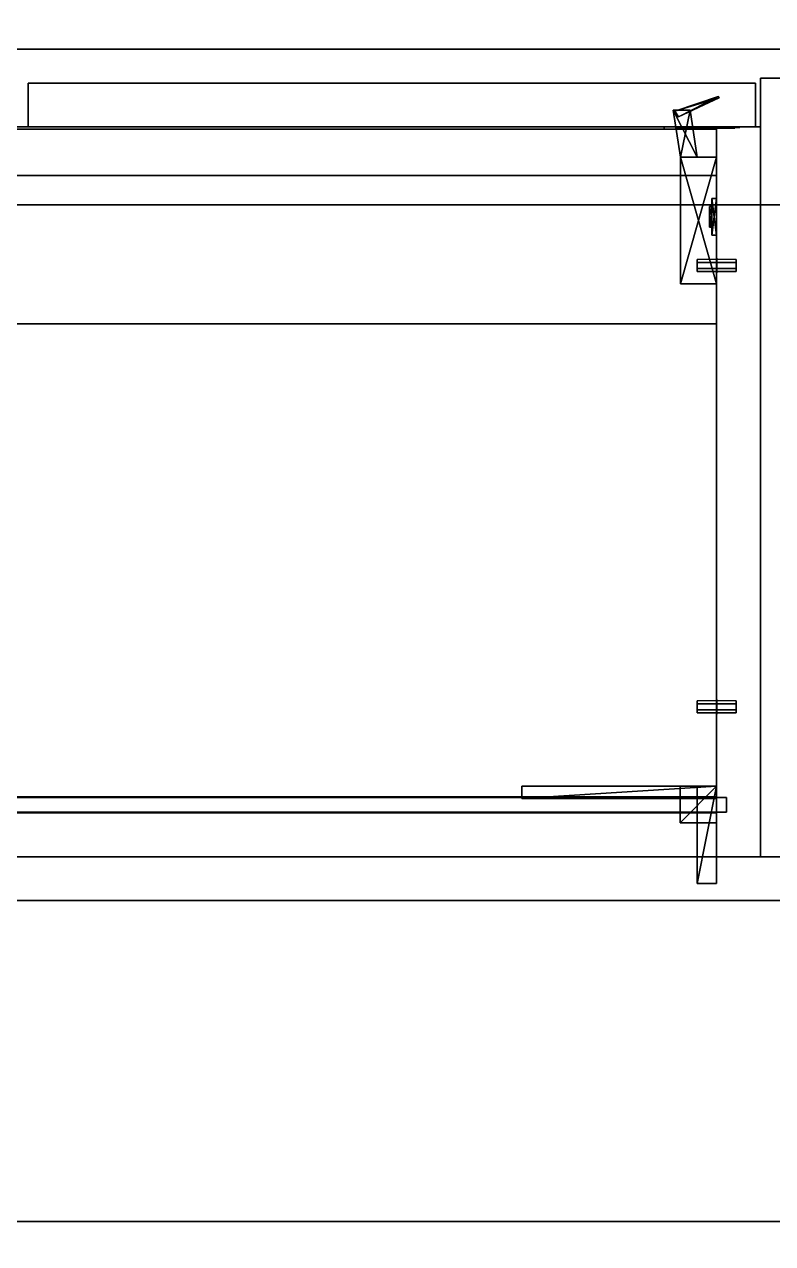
# Model space of a CAD drawing. Extents: x 0 to 5228, y -2725 to 0.
# Drawn here: x 1707 to 2014, y -2324 to -1823 of the extents above; entities that cross this region are included whole.
import ezdxf

# ---------------------------------------------------------------- set-up
doc = ezdxf.new("R2010")
doc.units = 0
for name, color, linetype in [('LAYER0', 7, 'CONTINUOUS'), ('LAYER1', 7, 'CONTINUOUS'), ('LAYER394', 7, 'CONTINUOUS'), ('LAYER645', 251, 'CONTINUOUS'), ('LAYER692', 7, 'CONTINUOUS'), ('LAYER693', 2, 'CONTINUOUS'), ('LAYER694', 7, 'CONTINUOUS'), ('LAYER695', 253, 'CONTINUOUS'), ('LAYER696', 253, 'CONTINUOUS'), ('LAYER697', 253, 'CONTINUOUS'), ('LAYER698', 253, 'CONTINUOUS'), ('LAYER699', 253, 'CONTINUOUS'), ('LAYER700', 253, 'CONTINUOUS'), ('LAYER701', 7, 'CONTINUOUS'), ('LAYER703', 7, 'CONTINUOUS'), ('LAYER704', 7, 'CONTINUOUS'), ('LAYER705', 7, 'CONTINUOUS'), ('LAYER706', 7, 'CONTINUOUS'), ('LAYER707', 254, 'CONTINUOUS'), ('LAYER708', 254, 'CONTINUOUS'), ('LAYER716', 28, 'CONTINUOUS'), ('LAYER717', 253, 'CONTINUOUS'), ('LAYER718', 28, 'CONTINUOUS'), ('LAYER719', 253, 'CONTINUOUS'), ('LAYER720', 251, 'CONTINUOUS'), ('LAYER847', 7, 'CONTINUOUS'), ('LAYER850', 251, 'CONTINUOUS')]:
    doc.layers.add(name, color=color, linetype=linetype)

msp = doc.modelspace()

# ---------------------------------------------------------------- linework, layer by layer
at = {"layer": 'LAYER0', "invisible_edges": 1}
for points in [[(5227.5, 0), (0, -2725.14), (0, 0), (5227.5, 0)], [(5227.5, -2725.14, 5), (0, 0, 5), (0, -2725.14, 5), (5227.5, -2725.14, 5)], [(0, 0, 5), (5227.5, -2725.14, 5), (5227.5, 0, 5), (0, 0, 5)], [(0, -2725.14), (5227.5, 0), (5227.5, -2725.14), (0, -2725.14)]]:
    msp.add_3dface(points, dxfattribs=at)
at = {"layer": 'LAYER394'}
for points, invisible_edges in [([(2022.5, -1833, 885), (977.5, -2315, 885), (977.5, -1833, 885), (2022.5, -1833, 885)], 1), ([(977.5, -2315, 885), (2022.5, -1833, 885), (2281.5, -2315, 885), (977.5, -2315, 885)], 3), ([(2281.5, -2315, 940), (977.5, -1833, 940), (977.5, -2315, 940), (2281.5, -2315, 940)], 1), ([(977.5, -1833, 940), (2281.5, -2315, 940), (2022.5, -1833, 940), (977.5, -1833, 940)], 3), ([(2281.5, -2315, 940), (977.5, -2315, 885), (2281.5, -2315, 885), (2281.5, -2315, 940)], 1), ([(977.5, -2315, 885), (2281.5, -2315, 940), (977.5, -2315, 940), (977.5, -2315, 885)], 1)]:
    msp.add_3dface(points, dxfattribs=dict(at, invisible_edges=invisible_edges))
at = {"layer": 'LAYER645', "invisible_edges": 1}
for points in [[(1005.5, -2165, 885), (2265.5, -2165, 5), (1005.5, -2165, 5), (1005.5, -2165, 885)], [(2265.5, -2165, 5), (1005.5, -2165, 885), (2265.5, -2165, 885), (2265.5, -2165, 5)], [(1005.5, -2183, 5), (2265.5, -2165, 5), (2265.5, -2183, 5), (1005.5, -2183, 5)], [(2265.5, -2165, 5), (1005.5, -2183, 5), (1005.5, -2165, 5), (2265.5, -2165, 5)], [(1005.5, -2165, 885), (2265.5, -2183, 885), (2265.5, -2165, 885), (1005.5, -2165, 885)], [(2265.5, -2183, 885), (1005.5, -2165, 885), (1005.5, -2183, 885), (2265.5, -2183, 885)], [(2265.5, -2183, 885), (1005.5, -2183, 5), (2265.5, -2183, 5), (2265.5, -2183, 885)], [(1005.5, -2183, 5), (2265.5, -2183, 885), (1005.5, -2183, 885), (1005.5, -2183, 5)]]:
    msp.add_3dface(points, dxfattribs=at)
at = {"layer": 'LAYER692', "invisible_edges": 1}
for points in [[(1422.5, -2165, 157), (1991.5, -1865, 157), (1991.5, -2165, 157), (1422.5, -2165, 157)], [(1991.5, -1865, 157), (1422.5, -2165, 157), (1422.5, -1865, 157), (1991.5, -1865, 157)], [(1422.5, -1865, 175), (1991.5, -1865, 157), (1422.5, -1865, 157), (1422.5, -1865, 175)], [(1991.5, -1865, 157), (1422.5, -1865, 175), (1991.5, -1865, 175), (1991.5, -1865, 157)], [(1422.5, -1865, 175), (1991.5, -2165, 175), (1991.5, -1865, 175), (1422.5, -1865, 175)], [(1991.5, -2165, 175), (1422.5, -1865, 175), (1422.5, -2165, 175), (1991.5, -2165, 175)], [(1991.5, -2165, 175), (1991.5, -1865, 157), (1991.5, -1865, 175), (1991.5, -2165, 175)], [(1991.5, -1865, 157), (1991.5, -2165, 175), (1991.5, -2165, 157), (1991.5, -1865, 157)], [(1991.5, -2165, 175), (1422.5, -2165, 157), (1991.5, -2165, 157), (1991.5, -2165, 175)], [(1422.5, -2165, 157), (1991.5, -2165, 175), (1422.5, -2165, 175), (1422.5, -2165, 157)]]:
    msp.add_3dface(points, dxfattribs=at)
at = {"layer": 'LAYER693'}
for points in [[(1911.5, -2136, 822), (1911.5, -2141, 822), (1911.5, -2136, 845), (1911.5, -2136, 822)], [(1911.5, -2136, 845), (1911.5, -2141, 822), (1911.5, -2141, 845), (1911.5, -2136, 845)], [(1911.5, -2136, 845), (1911.5, -2141, 845), (1991.5, -2136, 845), (1911.5, -2136, 845)], [(1991.5, -2136, 845), (1911.5, -2141, 845), (1991.5, -2141, 845), (1991.5, -2136, 845)], [(1911.5, -2136, 845), (1991.5, -2136, 845), (1911.5, -2136, 822), (1911.5, -2136, 845)], [(1911.5, -2136, 822), (1991.5, -2136, 845), (1991.5, -2136, 822), (1911.5, -2136, 822)], [(1911.5, -2136, 822), (1991.5, -2136, 822), (1911.5, -2141, 822), (1911.5, -2136, 822)], [(1911.5, -2141, 822), (1991.5, -2136, 822), (1991.5, -2141, 822), (1911.5, -2141, 822)], [(1991.5, -2136, 845), (1991.5, -2141, 845), (1991.5, -2136, 822), (1991.5, -2136, 845)], [(1991.5, -2136, 822), (1991.5, -2141, 845), (1991.5, -2141, 822), (1991.5, -2136, 822)], [(1911.5, -2141, 822), (1991.5, -2141, 822), (1911.5, -2141, 845), (1911.5, -2141, 822)], [(1911.5, -2141, 845), (1991.5, -2141, 822), (1991.5, -2141, 845), (1911.5, -2141, 845)]]:
    msp.add_3dface(points, dxfattribs=at)
at = {"layer": 'LAYER694', "invisible_edges": 1}
for points in [[(1991.5, -2136, 822), (1911.5, -2136, 845), (1991.5, -2136, 845), (1991.5, -2136, 822)], [(1911.5, -2136, 845), (1991.5, -2136, 822), (1911.5, -2136, 822), (1911.5, -2136, 845)], [(1991.5, -2141, 845), (1911.5, -2136, 845), (1911.5, -2141, 845), (1991.5, -2141, 845)], [(1911.5, -2136, 845), (1991.5, -2141, 845), (1991.5, -2136, 845), (1911.5, -2136, 845)], [(1911.5, -2141, 822), (1911.5, -2136, 845), (1911.5, -2136, 822), (1911.5, -2141, 822)], [(1911.5, -2136, 845), (1911.5, -2141, 822), (1911.5, -2141, 845), (1911.5, -2136, 845)], [(1991.5, -2136, 822), (1911.5, -2141, 822), (1911.5, -2136, 822), (1991.5, -2136, 822)], [(1911.5, -2141, 822), (1991.5, -2136, 822), (1991.5, -2141, 822), (1911.5, -2141, 822)], [(1991.5, -2141, 845), (1991.5, -2136, 822), (1991.5, -2136, 845), (1991.5, -2141, 845)], [(1991.5, -2136, 822), (1991.5, -2141, 845), (1991.5, -2141, 822), (1991.5, -2136, 822)], [(1911.5, -2141, 822), (1991.5, -2141, 845), (1911.5, -2141, 845), (1911.5, -2141, 822)], [(1991.5, -2141, 845), (1911.5, -2141, 822), (1991.5, -2141, 822), (1991.5, -2141, 845)]]:
    msp.add_3dface(points, dxfattribs=at)
at = {"layer": 'LAYER695'}
for points in [[(1976.5, -2136, 830), (1976.5, -2151, 830), (1976.5, -2136, 845), (1976.5, -2136, 830)], [(1976.5, -2136, 845), (1976.5, -2151, 830), (1976.5, -2151, 845), (1976.5, -2136, 845)], [(1976.5, -2136, 845), (1976.5, -2151, 845), (1991.5, -2136, 845), (1976.5, -2136, 845)], [(1991.5, -2136, 845), (1976.5, -2151, 845), (1991.5, -2151, 845), (1991.5, -2136, 845)], [(1976.5, -2136, 845), (1991.5, -2136, 845), (1976.5, -2136, 830), (1976.5, -2136, 845)], [(1976.5, -2136, 830), (1991.5, -2136, 845), (1991.5, -2136, 830), (1976.5, -2136, 830)], [(1976.5, -2136, 830), (1991.5, -2136, 830), (1976.5, -2151, 830), (1976.5, -2136, 830)], [(1976.5, -2151, 830), (1991.5, -2136, 830), (1991.5, -2151, 830), (1976.5, -2151, 830)], [(1991.5, -2136, 845), (1991.5, -2151, 845), (1991.5, -2136, 830), (1991.5, -2136, 845)], [(1991.5, -2136, 830), (1991.5, -2151, 845), (1991.5, -2151, 830), (1991.5, -2136, 830)], [(1976.5, -2151, 830), (1991.5, -2151, 830), (1976.5, -2151, 845), (1976.5, -2151, 830)], [(1976.5, -2151, 845), (1991.5, -2151, 830), (1991.5, -2151, 845), (1976.5, -2151, 845)]]:
    msp.add_3dface(points, dxfattribs=at)
at = {"layer": 'LAYER696'}
for points in [[(1976.5, -2136, 830), (1976.5, -2151, 830), (1976.5, -2136, 845), (1976.5, -2136, 830)], [(1976.5, -2136, 845), (1976.5, -2151, 830), (1976.5, -2151, 845), (1976.5, -2136, 845)], [(1976.5, -2136, 845), (1976.5, -2151, 845), (1991.5, -2136, 845), (1976.5, -2136, 845)], [(1991.5, -2136, 845), (1976.5, -2151, 845), (1991.5, -2151, 845), (1991.5, -2136, 845)], [(1976.5, -2136, 845), (1991.5, -2136, 845), (1976.5, -2136, 830), (1976.5, -2136, 845)], [(1976.5, -2136, 830), (1991.5, -2136, 845), (1991.5, -2136, 830), (1976.5, -2136, 830)], [(1976.5, -2136, 830), (1991.5, -2136, 830), (1976.5, -2151, 830), (1976.5, -2136, 830)], [(1976.5, -2151, 830), (1991.5, -2136, 830), (1991.5, -2151, 830), (1976.5, -2151, 830)], [(1991.5, -2136, 845), (1991.5, -2151, 845), (1991.5, -2136, 830), (1991.5, -2136, 845)], [(1991.5, -2136, 830), (1991.5, -2151, 845), (1991.5, -2151, 830), (1991.5, -2136, 830)], [(1976.5, -2151, 830), (1991.5, -2151, 830), (1976.5, -2151, 845), (1976.5, -2151, 830)], [(1976.5, -2151, 845), (1991.5, -2151, 830), (1991.5, -2151, 845), (1976.5, -2151, 845)]]:
    msp.add_3dface(points, dxfattribs=at)
at = {"layer": 'LAYER697'}
for points in [[(1976.5, -2136, 830), (1976.5, -2151, 830), (1976.5, -2136, 845), (1976.5, -2136, 830)], [(1976.5, -2136, 845), (1976.5, -2151, 830), (1976.5, -2151, 845), (1976.5, -2136, 845)], [(1976.5, -2136, 845), (1976.5, -2151, 845), (1991.5, -2136, 845), (1976.5, -2136, 845)], [(1991.5, -2136, 845), (1976.5, -2151, 845), (1991.5, -2151, 845), (1991.5, -2136, 845)], [(1976.5, -2136, 845), (1991.5, -2136, 845), (1976.5, -2136, 830), (1976.5, -2136, 845)], [(1976.5, -2136, 830), (1991.5, -2136, 845), (1991.5, -2136, 830), (1976.5, -2136, 830)], [(1976.5, -2136, 830), (1991.5, -2136, 830), (1976.5, -2151, 830), (1976.5, -2136, 830)], [(1976.5, -2151, 830), (1991.5, -2136, 830), (1991.5, -2151, 830), (1976.5, -2151, 830)], [(1991.5, -2136, 845), (1991.5, -2151, 845), (1991.5, -2136, 830), (1991.5, -2136, 845)], [(1991.5, -2136, 830), (1991.5, -2151, 845), (1991.5, -2151, 830), (1991.5, -2136, 830)], [(1976.5, -2151, 830), (1991.5, -2151, 830), (1976.5, -2151, 845), (1976.5, -2151, 830)], [(1976.5, -2151, 845), (1991.5, -2151, 830), (1991.5, -2151, 845), (1976.5, -2151, 845)]]:
    msp.add_3dface(points, dxfattribs=at)
at = {"layer": 'LAYER698'}
for points in [[(1976.5, -2136, 830), (1976.5, -2151, 830), (1976.5, -2136, 845), (1976.5, -2136, 830)], [(1976.5, -2136, 845), (1976.5, -2151, 830), (1976.5, -2151, 845), (1976.5, -2136, 845)], [(1976.5, -2136, 845), (1976.5, -2151, 845), (1991.5, -2136, 845), (1976.5, -2136, 845)], [(1991.5, -2136, 845), (1976.5, -2151, 845), (1991.5, -2151, 845), (1991.5, -2136, 845)], [(1976.5, -2136, 845), (1991.5, -2136, 845), (1976.5, -2136, 830), (1976.5, -2136, 845)], [(1976.5, -2136, 830), (1991.5, -2136, 845), (1991.5, -2136, 830), (1976.5, -2136, 830)], [(1976.5, -2136, 830), (1991.5, -2136, 830), (1976.5, -2151, 830), (1976.5, -2136, 830)], [(1976.5, -2151, 830), (1991.5, -2136, 830), (1991.5, -2151, 830), (1976.5, -2151, 830)], [(1991.5, -2136, 845), (1991.5, -2151, 845), (1991.5, -2136, 830), (1991.5, -2136, 845)], [(1991.5, -2136, 830), (1991.5, -2151, 845), (1991.5, -2151, 830), (1991.5, -2136, 830)], [(1976.5, -2151, 830), (1991.5, -2151, 830), (1976.5, -2151, 845), (1976.5, -2151, 830)], [(1976.5, -2151, 845), (1991.5, -2151, 830), (1991.5, -2151, 845), (1976.5, -2151, 845)]]:
    msp.add_3dface(points, dxfattribs=at)
at = {"layer": 'LAYER699'}
for points in [[(1983.5, -2136, 837), (1983.5, -2176, 837), (1983.5, -2136, 845), (1983.5, -2136, 837)], [(1983.5, -2136, 845), (1983.5, -2176, 837), (1983.5, -2176, 845), (1983.5, -2136, 845)], [(1983.5, -2136, 845), (1983.5, -2176, 845), (1991.5, -2136, 845), (1983.5, -2136, 845)], [(1991.5, -2136, 845), (1983.5, -2176, 845), (1991.5, -2176, 845), (1991.5, -2136, 845)], [(1983.5, -2136, 845), (1991.5, -2136, 845), (1983.5, -2136, 837), (1983.5, -2136, 845)], [(1983.5, -2136, 837), (1991.5, -2136, 845), (1991.5, -2136, 837), (1983.5, -2136, 837)], [(1983.5, -2136, 837), (1991.5, -2136, 837), (1983.5, -2176, 837), (1983.5, -2136, 837)], [(1983.5, -2176, 837), (1991.5, -2136, 837), (1991.5, -2176, 837), (1983.5, -2176, 837)], [(1991.5, -2136, 845), (1991.5, -2176, 845), (1991.5, -2136, 837), (1991.5, -2136, 845)], [(1991.5, -2136, 837), (1991.5, -2176, 845), (1991.5, -2176, 837), (1991.5, -2136, 837)], [(1983.5, -2176, 837), (1991.5, -2176, 837), (1983.5, -2176, 845), (1983.5, -2176, 837)], [(1983.5, -2176, 845), (1991.5, -2176, 837), (1991.5, -2176, 845), (1983.5, -2176, 845)]]:
    msp.add_3dface(points, dxfattribs=at)
at = {"layer": 'LAYER700'}
for points in [[(1911.5, -2136, 829), (1911.5, -2141, 829), (1911.5, -2136, 845), (1911.5, -2136, 829)], [(1911.5, -2136, 845), (1911.5, -2141, 829), (1911.5, -2141, 845), (1911.5, -2136, 845)], [(1911.5, -2136, 845), (1911.5, -2141, 845), (1991.5, -2136, 845), (1911.5, -2136, 845)], [(1991.5, -2136, 845), (1911.5, -2141, 845), (1991.5, -2141, 845), (1991.5, -2136, 845)], [(1911.5, -2136, 845), (1991.5, -2136, 845), (1911.5, -2136, 829), (1911.5, -2136, 845)], [(1911.5, -2136, 829), (1991.5, -2136, 845), (1991.5, -2136, 829), (1911.5, -2136, 829)], [(1911.5, -2136, 829), (1991.5, -2136, 829), (1911.5, -2141, 829), (1911.5, -2136, 829)], [(1911.5, -2141, 829), (1991.5, -2136, 829), (1991.5, -2141, 829), (1911.5, -2141, 829)], [(1991.5, -2136, 845), (1991.5, -2141, 845), (1991.5, -2136, 829), (1991.5, -2136, 845)], [(1991.5, -2136, 829), (1991.5, -2141, 845), (1991.5, -2141, 829), (1991.5, -2136, 829)], [(1911.5, -2141, 829), (1991.5, -2141, 829), (1911.5, -2141, 845), (1911.5, -2141, 829)], [(1911.5, -2141, 845), (1991.5, -2141, 829), (1991.5, -2141, 845), (1911.5, -2141, 845)]]:
    msp.add_3dface(points, dxfattribs=at)
at = {"layer": 'LAYER701', "invisible_edges": 1}
for points in [[(1991.5, -2165, 886), (1991.5, -1865, 156), (1991.5, -2165, 156), (1991.5, -2165, 886)], [(1991.5, -1865, 156), (1991.5, -2165, 886), (1991.5, -1865, 886), (1991.5, -1865, 156)], [(2009.5, -2165, 156), (1991.5, -1865, 156), (2009.5, -1865, 156), (2009.5, -2165, 156)], [(1991.5, -1865, 156), (2009.5, -2165, 156), (1991.5, -2165, 156), (1991.5, -1865, 156)], [(2009.5, -1865, 886), (1991.5, -1865, 156), (1991.5, -1865, 886), (2009.5, -1865, 886)], [(1991.5, -1865, 156), (2009.5, -1865, 886), (2009.5, -1865, 156), (1991.5, -1865, 156)], [(1991.5, -2165, 886), (2009.5, -1865, 886), (1991.5, -1865, 886), (1991.5, -2165, 886)], [(2009.5, -1865, 886), (1991.5, -2165, 886), (2009.5, -2165, 886), (2009.5, -1865, 886)], [(2009.5, -1865, 886), (2009.5, -2165, 156), (2009.5, -1865, 156), (2009.5, -1865, 886)], [(2009.5, -2165, 156), (2009.5, -1865, 886), (2009.5, -2165, 886), (2009.5, -2165, 156)], [(2009.5, -2165, 156), (1991.5, -2165, 886), (1991.5, -2165, 156), (2009.5, -2165, 156)], [(1991.5, -2165, 886), (2009.5, -2165, 156), (2009.5, -2165, 886), (1991.5, -2165, 886)]]:
    msp.add_3dface(points, dxfattribs=at)
at = {"layer": 'LAYER703', "invisible_edges": 1}
for points in [[(1995.5, -2140.7, 885.5), (1418.5, -2146.7, 885.5), (1995.5, -2146.7, 885.5), (1995.5, -2140.7, 885.5)], [(1418.5, -2146.7, 885.5), (1995.5, -2140.7, 885.5), (1418.5, -2140.7, 885.5), (1418.5, -2146.7, 885.5)], [(1418.5, -2140.7, 171), (1995.5, -2146.7, 171), (1418.5, -2146.7, 171), (1418.5, -2140.7, 171)], [(1995.5, -2146.7, 171), (1418.5, -2140.7, 171), (1995.5, -2140.7, 171), (1995.5, -2146.7, 171)], [(1995.5, -2140.7, 885.5), (1418.5, -2140.7, 171), (1418.5, -2140.7, 885.5), (1995.5, -2140.7, 885.5)], [(1418.5, -2140.7, 171), (1995.5, -2140.7, 885.5), (1995.5, -2140.7, 171), (1418.5, -2140.7, 171)], [(1995.5, -2146.7, 171), (1995.5, -2140.7, 885.5), (1995.5, -2146.7, 885.5), (1995.5, -2146.7, 171)], [(1995.5, -2140.7, 885.5), (1995.5, -2146.7, 171), (1995.5, -2140.7, 171), (1995.5, -2140.7, 885.5)], [(1995.5, -2146.7, 171), (1418.5, -2146.7, 885.5), (1418.5, -2146.7, 171), (1995.5, -2146.7, 171)], [(1418.5, -2146.7, 885.5), (1995.5, -2146.7, 171), (1995.5, -2146.7, 885.5), (1418.5, -2146.7, 885.5)]]:
    msp.add_3dface(points, dxfattribs=at)
at = {"layer": 'LAYER704', "invisible_edges": 1}
for points in [[(1422.5, -1946, 867.5), (1991.5, -1866, 867.5), (1991.5, -1946, 867.5), (1422.5, -1946, 867.5)], [(1991.5, -1866, 867.5), (1422.5, -1946, 867.5), (1422.5, -1866, 867.5), (1991.5, -1866, 867.5)], [(1422.5, -1866, 885.5), (1991.5, -1866, 867.5), (1422.5, -1866, 867.5), (1422.5, -1866, 885.5)], [(1991.5, -1866, 867.5), (1422.5, -1866, 885.5), (1991.5, -1866, 885.5), (1991.5, -1866, 867.5)], [(1422.5, -1866, 885.5), (1991.5, -1946, 885.5), (1991.5, -1866, 885.5), (1422.5, -1866, 885.5)], [(1991.5, -1946, 885.5), (1422.5, -1866, 885.5), (1422.5, -1946, 885.5), (1991.5, -1946, 885.5)], [(1991.5, -1946, 885.5), (1991.5, -1866, 867.5), (1991.5, -1866, 885.5), (1991.5, -1946, 885.5)], [(1991.5, -1866, 867.5), (1991.5, -1946, 885.5), (1991.5, -1946, 867.5), (1991.5, -1866, 867.5)], [(1991.5, -1946, 885.5), (1422.5, -1946, 867.5), (1991.5, -1946, 867.5), (1991.5, -1946, 885.5)], [(1422.5, -1946, 867.5), (1991.5, -1946, 885.5), (1422.5, -1946, 885.5), (1422.5, -1946, 867.5)]]:
    msp.add_3dface(points, dxfattribs=at)
at = {"layer": 'LAYER705', "invisible_edges": 1}
for points in [[(1991.5, -2147, 885.5), (1422.5, -2165, 885.5), (1991.5, -2165, 885.5), (1991.5, -2147, 885.5)], [(1422.5, -2165, 885.5), (1991.5, -2147, 885.5), (1422.5, -2147, 885.5), (1422.5, -2165, 885.5)], [(1422.5, -2147, 765.5), (1991.5, -2165, 765.5), (1422.5, -2165, 765.5), (1422.5, -2147, 765.5)], [(1991.5, -2165, 765.5), (1422.5, -2147, 765.5), (1991.5, -2147, 765.5), (1991.5, -2165, 765.5)], [(1991.5, -2147, 885.5), (1422.5, -2147, 765.5), (1422.5, -2147, 885.5), (1991.5, -2147, 885.5)], [(1422.5, -2147, 765.5), (1991.5, -2147, 885.5), (1991.5, -2147, 765.5), (1422.5, -2147, 765.5)], [(1991.5, -2165, 765.5), (1991.5, -2147, 885.5), (1991.5, -2165, 885.5), (1991.5, -2165, 765.5)], [(1991.5, -2147, 885.5), (1991.5, -2165, 765.5), (1991.5, -2147, 765.5), (1991.5, -2147, 885.5)], [(1991.5, -2165, 765.5), (1422.5, -2165, 885.5), (1422.5, -2165, 765.5), (1991.5, -2165, 765.5)], [(1422.5, -2165, 885.5), (1991.5, -2165, 765.5), (1991.5, -2165, 885.5), (1422.5, -2165, 885.5)]]:
    msp.add_3dface(points, dxfattribs=at)
at = {"layer": 'LAYER706', "invisible_edges": 1}
for points in [[(1422.5, -2140.4, 512), (1991.5, -1885, 512), (1991.5, -2140.4, 512), (1422.5, -2140.4, 512)], [(1991.5, -1885, 512), (1422.5, -2140.4, 512), (1422.5, -1885, 512), (1991.5, -1885, 512)], [(1422.5, -1885, 530), (1991.5, -1885, 512), (1422.5, -1885, 512), (1422.5, -1885, 530)], [(1991.5, -1885, 512), (1422.5, -1885, 530), (1991.5, -1885, 530), (1991.5, -1885, 512)], [(1422.5, -1885, 530), (1991.5, -2140.4, 530), (1991.5, -1885, 530), (1422.5, -1885, 530)], [(1991.5, -2140.4, 530), (1422.5, -1885, 530), (1422.5, -2140.4, 530), (1991.5, -2140.4, 530)], [(1991.5, -2140.4, 530), (1991.5, -1885, 512), (1991.5, -1885, 530), (1991.5, -2140.4, 530)], [(1991.5, -1885, 512), (1991.5, -2140.4, 530), (1991.5, -2140.4, 512), (1991.5, -1885, 512)], [(1991.5, -2140.4, 530), (1422.5, -2140.4, 512), (1991.5, -2140.4, 512), (1991.5, -2140.4, 530)], [(1422.5, -2140.4, 512), (1991.5, -2140.4, 530), (1422.5, -2140.4, 530), (1422.5, -2140.4, 512)]]:
    msp.add_3dface(points, dxfattribs=at)
at = {"layer": 'LAYER707'}
for points in [[(1991.45, -1925, 509.5), (1991.45, -1919, 509.5), (1991.45, -1920.5, 512.098), (1991.45, -1923.5, 512.098)], [(1991.45, -1925, 509.5), (1991.45, -1919, 509.5), (1991.45, -1920.5, 506.9019), (1991.45, -1923.5, 506.9019)], [(1991.55, -1925, 509.5), (1991.55, -1919, 509.5), (1991.55, -1920.5, 512.098), (1991.55, -1923.5, 512.098)], [(1991.55, -1925, 509.5), (1991.55, -1919, 509.5), (1991.55, -1920.5, 506.9019), (1991.55, -1923.5, 506.9019)], [(1983.5, -1919.5, 509.5), (1983.5, -1924.5, 509.5), (1983.5, -1923.25, 511.665), (1983.5, -1920.75, 511.665)], [(1983.5, -1919.5, 509.5), (1983.5, -1920.75, 507.3349), (1983.5, -1923.25, 507.3349), (1983.5, -1924.5, 509.5)], [(1999.5, -1919.5, 509.5), (1999.5, -1924.5, 509.5), (1999.5, -1923.25, 511.665), (1999.5, -1920.75, 511.665)], [(1999.5, -1919.5, 509.5), (1999.5, -1920.75, 507.3349), (1999.5, -1923.25, 507.3349), (1999.5, -1924.5, 509.5)]]:
    msp.add_3dface(points, dxfattribs=at)
at = {"layer": 'LAYER708'}
for points in [[(1983.5, -2100.9, 509.5), (1983.5, -2105.9, 509.5), (1983.5, -2104.65, 511.665), (1983.5, -2102.15, 511.665)], [(1983.5, -2100.9, 509.5), (1983.5, -2102.15, 507.3349), (1983.5, -2104.65, 507.3349), (1983.5, -2105.9, 509.5)], [(1991.45, -2106.4, 509.5), (1991.45, -2100.4, 509.5), (1991.45, -2101.9, 512.098), (1991.45, -2104.9, 512.098)], [(1991.45, -2106.4, 509.5), (1991.45, -2100.4, 509.5), (1991.45, -2101.9, 506.9019), (1991.45, -2104.9, 506.9019)], [(1991.55, -2106.4, 509.5), (1991.55, -2100.4, 509.5), (1991.55, -2101.9, 512.098), (1991.55, -2104.9, 512.098)], [(1991.55, -2106.4, 509.5), (1991.55, -2100.4, 509.5), (1991.55, -2101.9, 506.9019), (1991.55, -2104.9, 506.9019)], [(1999.5, -2100.9, 509.5), (1999.5, -2105.9, 509.5), (1999.5, -2104.65, 511.665), (1999.5, -2102.15, 511.665)], [(1999.5, -2100.9, 509.5), (1999.5, -2102.15, 507.3349), (1999.5, -2104.65, 507.3349), (1999.5, -2105.9, 509.5)]]:
    msp.add_3dface(points, dxfattribs=at)
at = {"layer": 'LAYER716'}
for points in [[(1970, -1866, 280), (1970, -1865, 280), (1970, -1866, 280)], [(1988, -1866, 238), (1988, -1865, 238), (1970, -1865, 238), (1970, -1866, 238)], [(1970, -1865, 238), (1970, -1865, 280), (1970, -1866, 280), (1970, -1866, 238)], [(1988, -1866, 280), (1988, -1865, 280), (1970, -1865, 280), (1970, -1866, 280)], [(1970, -1865, 238), (1988, -1865, 238), (1988, -1865, 280), (1970, -1865, 280)], [(1970, -1866, 238), (1988, -1866, 238), (1988, -1866, 238), (1970, -1866, 238)], [(1970, -1866, 280), (1988, -1866, 280), (1988, -1866, 280), (1970, -1866, 280)], [(1975, -1865, 250), (1975, -1865, 268), (1975, -1865, 250)], [(1975, -1866, 250), (1975, -1865, 250), (1975, -1865, 268), (1975, -1866, 268)], [(1975, -1866, 250), (1975, -1865, 250), (1988, -1865, 250), (1988, -1866, 250)], [(1975, -1866, 268), (1975, -1865, 268), (1988, -1865, 268), (1988, -1866, 268)], [(1988, -1865, 250), (1988, -1865, 238), (1988, -1865, 250)], [(1988, -1865, 268), (1988, -1865, 280), (1988, -1865, 268)], [(1988, -1866, 250), (1988, -1865, 250), (1988, -1865, 238), (1988, -1866, 238)], [(1988, -1866, 268), (1988, -1865, 268), (1988, -1865, 280), (1988, -1866, 280)]]:
    msp.add_3dface(points, dxfattribs=at)
for points, invisible_edges in [([(1970, -1866, 280), (1970, -1866, 238), (1975, -1866, 250), (1975, -1866, 268)], 10), ([(1970, -1866, 238), (1975, -1866, 250), (1988, -1866, 250), (1988, -1866, 238)], 1), ([(1970, -1866, 280), (1975, -1866, 268), (1988, -1866, 268), (1988, -1866, 280)], 1), ([(1988, -1865.5, 268), (1988, -1865.5, 250), (1975, -1865.5, 250), (1975, -1865.5, 268)], 1), ([(1988, -1865.25, 246), (1992.975, -1865.25, 246.9896), (1992, -1865.25, 253.5), (1988, -1865.25, 250)], 2), ([(1992.975, -1865.25, 271.0104), (1988, -1865.25, 272), (1988, -1865.25, 268), (1992, -1865.25, 264.5)], 8), ([(1992.209, -1865.5, 264.3167), (1992, -1865.5, 253.5), (1988, -1865.5, 250), (1988, -1865.5, 268)], 5), ([(1992.975, -1865.25, 246.9896), (1997.192, -1865.25, 249.8076), (1995.5, -1865.25, 253.5), (1992, -1865.25, 253.5)], 10), ([(1997.192, -1865.25, 268.1924), (1992.975, -1865.25, 271.0104), (1992, -1865.25, 264.5), (1995.5, -1865.25, 264.5)], 10), ([(1999, -1865.5, 264.5), (1999, -1865.5, 253.5), (1992, -1865.5, 253.5), (1992.209, -1865.5, 264.3167)], 4), ([(1997.192, -1865.25, 249.8076), (2000.01, -1865.25, 254.0251), (1999, -1865.25, 253.5), (1995.5, -1865.25, 253.5)], 10), ([(2000.01, -1865.25, 263.9749), (1997.192, -1865.25, 268.1924), (1995.5, -1865.25, 264.5), (1999, -1865.25, 264.5)], 10), ([(2000.01, -1865.25, 254.0251), (2001, -1865.25, 259), (1999, -1865.25, 259), (1999, -1865.25, 253.5)], 10), ([(2001, -1865.25, 259), (2000.01, -1865.25, 263.9749), (1999, -1865.25, 264.5), (1999, -1865.25, 259)], 10)]:
    msp.add_3dface(points, dxfattribs=dict(at, invisible_edges=invisible_edges))
at = {"layer": 'LAYER717'}
for points in [[(1974.318, -1858.544, 253.3477), (1992.091, -1852.5, 253.3477), (1975.808, -1860.925, 253.3477), (1974.318, -1858.544, 253.3477)], [(1992.091, -1852.5, 264.652), (1974.318, -1858.544, 264.652), (1992.582, -1853.077, 264.652), (1992.091, -1852.5, 264.652)], [(1974.318, -1858.544, 253.3477), (1992.091, -1852.5, 264.652), (1992.091, -1852.5, 253.3477), (1974.318, -1858.544, 253.3477)], [(1974.318, -1858.544, 264.652), (1992.091, -1852.5, 264.652), (1974.318, -1858.544, 253.3477), (1974.318, -1858.544, 264.652)], [(1992.582, -1853.077, 264.652), (1974.318, -1858.544, 264.652), (1975.808, -1860.925, 264.652), (1992.582, -1853.077, 264.652)], [(1975.808, -1860.925, 253.3477), (1992.091, -1852.5, 253.3477), (1992.582, -1853.077, 253.3477), (1975.808, -1860.925, 253.3477)], [(1983.542, -1877.5, 252.2174), (1973.594, -1858.135, 252.2174), (1980.558, -1858.135, 252.2174), (1983.542, -1877.5, 252.2174)], [(1976.579, -1877.5, 252.2174), (1973.594, -1858.135, 252.2174), (1983.542, -1877.5, 252.2174), (1976.579, -1877.5, 252.2174)], [(1973.594, -1858.135, 265.7826), (1976.579, -1877.5, 265.7826), (1980.558, -1858.135, 265.7826), (1973.594, -1858.135, 265.7826)], [(1976.579, -1877.5, 252.2174), (1973.594, -1858.135, 265.7826), (1973.594, -1858.135, 252.2174), (1976.579, -1877.5, 252.2174)], [(1976.579, -1877.5, 265.7826), (1973.594, -1858.135, 265.7826), (1976.579, -1877.5, 252.2174), (1976.579, -1877.5, 265.7826)], [(1980.558, -1858.135, 265.7826), (1976.579, -1877.5, 265.7826), (1983.542, -1877.5, 265.7826), (1980.558, -1858.135, 265.7826)], [(1991.5, -1929.5, 252.2174), (1976.579, -1877.5, 252.2174), (1991.5, -1877.5, 252.2174), (1991.5, -1929.5, 252.2174)], [(1976.579, -1929.5, 252.2174), (1976.579, -1877.5, 252.2174), (1991.5, -1929.5, 252.2174), (1976.579, -1929.5, 252.2174)], [(1991.5, -1877.5, 265.7826), (1976.579, -1929.5, 265.7826), (1991.5, -1929.5, 265.7826), (1991.5, -1877.5, 265.7826)], [(1976.579, -1877.5, 265.7826), (1976.579, -1929.5, 265.7826), (1991.5, -1877.5, 265.7826), (1976.579, -1877.5, 265.7826)], [(1976.579, -1929.5, 252.2174), (1976.579, -1877.5, 265.7826), (1976.579, -1877.5, 252.2174), (1976.579, -1929.5, 252.2174)], [(1976.579, -1929.5, 265.7826), (1976.579, -1877.5, 265.7826), (1976.579, -1929.5, 252.2174), (1976.579, -1929.5, 265.7826)], [(1989.51, -1897.757, 277.0869), (1988.516, -1902, 272.2909), (1988.516, -1897.757, 277.0869), (1989.51, -1897.757, 277.0869)], [(1989.51, -1902, 272.2909), (1988.516, -1902, 272.2909), (1989.51, -1897.757, 277.0869), (1989.51, -1902, 272.2909)], [(1989.51, -1897.757, 277.0869), (1988.516, -1902, 281.883), (1989.51, -1902, 281.883), (1989.51, -1897.757, 277.0869)], [(1988.516, -1897.757, 277.0869), (1988.516, -1902, 281.883), (1989.51, -1897.757, 277.0869), (1988.516, -1897.757, 277.0869)], [(1988.516, -1897.757, 277.0869), (1988.516, -1906.243, 277.0869), (1988.516, -1902, 281.883), (1988.516, -1897.757, 277.0869)], [(1988.516, -1902, 272.2909), (1988.516, -1906.243, 277.0869), (1988.516, -1897.757, 277.0869), (1988.516, -1902, 272.2909)], [(1989.51, -1897.757, 240.913), (1988.516, -1902, 236.117), (1988.516, -1897.757, 240.913), (1989.51, -1897.757, 240.913)], [(1989.51, -1902, 236.117), (1988.516, -1902, 236.117), (1989.51, -1897.757, 240.913), (1989.51, -1902, 236.117)], [(1989.51, -1897.757, 240.913), (1988.516, -1902, 245.7091), (1989.51, -1902, 245.7091), (1989.51, -1897.757, 240.913)], [(1988.516, -1897.757, 240.913), (1988.516, -1902, 245.7091), (1989.51, -1897.757, 240.913), (1988.516, -1897.757, 240.913)], [(1988.516, -1897.757, 240.913), (1988.516, -1906.243, 240.913), (1988.516, -1902, 245.7091), (1988.516, -1897.757, 240.913)], [(1988.516, -1902, 236.117), (1988.516, -1906.243, 240.913), (1988.516, -1897.757, 240.913), (1988.516, -1902, 236.117)], [(1991.5, -1909.5, 285), (1991.5, -1894.5, 285), (1989.51, -1894.5, 285), (1991.5, -1909.5, 285)], [(1989.51, -1909.5, 285), (1991.5, -1909.5, 285), (1989.51, -1894.5, 285), (1989.51, -1909.5, 285)], [(1991.5, -1894.5, 233), (1991.5, -1909.5, 233), (1989.51, -1909.5, 233), (1991.5, -1894.5, 233)], [(1989.51, -1894.5, 233), (1991.5, -1894.5, 233), (1989.51, -1909.5, 233), (1989.51, -1894.5, 233)], [(1989.51, -1894.5, 285), (1991.5, -1894.5, 285), (1991.5, -1894.5, 233), (1989.51, -1894.5, 285)], [(1989.51, -1894.5, 233), (1989.51, -1894.5, 285), (1991.5, -1894.5, 233), (1989.51, -1894.5, 233)], [(1989.51, -1909.5, 285), (1989.51, -1894.5, 285), (1989.51, -1894.5, 233), (1989.51, -1909.5, 285)], [(1989.51, -1909.5, 233), (1989.51, -1909.5, 285), (1989.51, -1894.5, 233), (1989.51, -1909.5, 233)], [(1989.51, -1897.757, 277.0869), (1989.51, -1902, 272.2909), (1989.51, -1902, 281.883), (1989.51, -1897.757, 277.0869)], [(1989.51, -1897.757, 240.913), (1989.51, -1902, 236.117), (1989.51, -1902, 245.7091), (1989.51, -1897.757, 240.913)], [(1989.51, -1902, 272.2909), (1988.516, -1906.243, 277.0869), (1988.516, -1902, 272.2909), (1989.51, -1902, 272.2909)], [(1989.51, -1906.243, 277.0869), (1988.516, -1906.243, 277.0869), (1989.51, -1902, 272.2909), (1989.51, -1906.243, 277.0869)], [(1989.51, -1906.243, 277.0869), (1988.516, -1902, 281.883), (1988.516, -1906.243, 277.0869), (1989.51, -1906.243, 277.0869)], [(1989.51, -1902, 281.883), (1988.516, -1902, 281.883), (1989.51, -1906.243, 277.0869), (1989.51, -1902, 281.883)], [(1989.51, -1902, 236.117), (1988.516, -1906.243, 240.913), (1988.516, -1902, 236.117), (1989.51, -1902, 236.117)], [(1989.51, -1906.243, 240.913), (1988.516, -1906.243, 240.913), (1989.51, -1902, 236.117), (1989.51, -1906.243, 240.913)], [(1989.51, -1906.243, 240.913), (1988.516, -1902, 245.7091), (1988.516, -1906.243, 240.913), (1989.51, -1906.243, 240.913)], [(1989.51, -1902, 245.7091), (1988.516, -1902, 245.7091), (1989.51, -1906.243, 240.913), (1989.51, -1902, 245.7091)], [(1989.51, -1902, 272.2909), (1989.51, -1906.243, 277.0869), (1989.51, -1902, 281.883), (1989.51, -1902, 272.2909)], [(1989.51, -1902, 236.117), (1989.51, -1906.243, 240.913), (1989.51, -1902, 245.7091), (1989.51, -1902, 236.117)], [(1991.5, -1909.5, 233), (1991.5, -1909.5, 285), (1989.51, -1909.5, 285), (1991.5, -1909.5, 233)], [(1989.51, -1909.5, 233), (1991.5, -1909.5, 233), (1989.51, -1909.5, 285), (1989.51, -1909.5, 233)], [(1991.5, -1929.5, 265.7826), (1976.579, -1929.5, 252.2174), (1991.5, -1929.5, 252.2174), (1991.5, -1929.5, 265.7826)], [(1976.579, -1929.5, 265.7826), (1976.579, -1929.5, 252.2174), (1991.5, -1929.5, 265.7826), (1976.579, -1929.5, 265.7826)]]:
    msp.add_3dface(points, dxfattribs=at)
at = {"layer": 'LAYER718'}
for points in [[(1970, -1866, 804), (1970, -1865, 804), (1970, -1866, 804)], [(1988, -1866, 762), (1988, -1865, 762), (1970, -1865, 762), (1970, -1866, 762)], [(1970, -1865, 762), (1970, -1865, 804), (1970, -1866, 804), (1970, -1866, 762)], [(1988, -1866, 804), (1988, -1865, 804), (1970, -1865, 804), (1970, -1866, 804)], [(1970, -1865, 762), (1988, -1865, 762), (1988, -1865, 804), (1970, -1865, 804)], [(1970, -1866, 762), (1988, -1866, 762), (1988, -1866, 762), (1970, -1866, 762)], [(1970, -1866, 804), (1988, -1866, 804), (1988, -1866, 804), (1970, -1866, 804)], [(1975, -1865, 774), (1975, -1865, 792), (1975, -1865, 774)], [(1975, -1866, 774), (1975, -1865, 774), (1975, -1865, 792), (1975, -1866, 792)], [(1975, -1866, 774), (1975, -1865, 774), (1988, -1865, 774), (1988, -1866, 774)], [(1975, -1866, 792), (1975, -1865, 792), (1988, -1865, 792), (1988, -1866, 792)], [(1988, -1865, 774), (1988, -1865, 762), (1988, -1865, 774)], [(1988, -1865, 792), (1988, -1865, 804), (1988, -1865, 792)], [(1988, -1866, 774), (1988, -1865, 774), (1988, -1865, 762), (1988, -1866, 762)], [(1988, -1866, 792), (1988, -1865, 792), (1988, -1865, 804), (1988, -1866, 804)]]:
    msp.add_3dface(points, dxfattribs=at)
for points, invisible_edges in [([(1970, -1866, 804), (1970, -1866, 762), (1975, -1866, 774), (1975, -1866, 792)], 10), ([(1970, -1866, 762), (1975, -1866, 774), (1988, -1866, 774), (1988, -1866, 762)], 1), ([(1970, -1866, 804), (1975, -1866, 792), (1988, -1866, 792), (1988, -1866, 804)], 1), ([(1988, -1865.5, 792), (1988, -1865.5, 774), (1975, -1865.5, 774), (1975, -1865.5, 792)], 1), ([(1988, -1865.25, 770), (1992.975, -1865.25, 770.9896), (1992, -1865.25, 777.5), (1988, -1865.25, 774)], 2), ([(1992.975, -1865.25, 795.0104), (1988, -1865.25, 796), (1988, -1865.25, 792), (1992, -1865.25, 788.5)], 8), ([(1992.209, -1865.5, 788.3167), (1992, -1865.5, 777.5), (1988, -1865.5, 774), (1988, -1865.5, 792)], 5), ([(1992.975, -1865.25, 770.9896), (1997.192, -1865.25, 773.8076), (1995.5, -1865.25, 777.5), (1992, -1865.25, 777.5)], 10), ([(1997.192, -1865.25, 792.1924), (1992.975, -1865.25, 795.0104), (1992, -1865.25, 788.5), (1995.5, -1865.25, 788.5)], 10), ([(1999, -1865.5, 788.5), (1999, -1865.5, 777.5), (1992, -1865.5, 777.5), (1992.209, -1865.5, 788.3167)], 4), ([(1997.192, -1865.25, 773.8076), (2000.01, -1865.25, 778.0251), (1999, -1865.25, 777.5), (1995.5, -1865.25, 777.5)], 10), ([(2000.01, -1865.25, 787.9749), (1997.192, -1865.25, 792.1924), (1995.5, -1865.25, 788.5), (1999, -1865.25, 788.5)], 10), ([(2000.01, -1865.25, 778.0251), (2001, -1865.25, 783), (1999, -1865.25, 783), (1999, -1865.25, 777.5)], 10), ([(2001, -1865.25, 783), (2000.01, -1865.25, 787.9749), (1999, -1865.25, 788.5), (1999, -1865.25, 783)], 10)]:
    msp.add_3dface(points, dxfattribs=dict(at, invisible_edges=invisible_edges))
at = {"layer": 'LAYER719'}
for points in [[(1974.318, -1858.544, 777.3477), (1992.091, -1852.5, 777.3477), (1975.808, -1860.925, 777.3477), (1974.318, -1858.544, 777.3477)], [(1992.091, -1852.5, 788.652), (1974.318, -1858.544, 788.652), (1992.582, -1853.077, 788.652), (1992.091, -1852.5, 788.652)], [(1974.318, -1858.544, 777.3477), (1992.091, -1852.5, 788.652), (1992.091, -1852.5, 777.3477), (1974.318, -1858.544, 777.3477)], [(1974.318, -1858.544, 788.652), (1992.091, -1852.5, 788.652), (1974.318, -1858.544, 777.3477), (1974.318, -1858.544, 788.652)], [(1992.582, -1853.077, 788.652), (1974.318, -1858.544, 788.652), (1975.808, -1860.925, 788.652), (1992.582, -1853.077, 788.652)], [(1975.808, -1860.925, 777.3477), (1992.091, -1852.5, 777.3477), (1992.582, -1853.077, 777.3477), (1975.808, -1860.925, 777.3477)], [(1983.542, -1877.5, 776.2174), (1973.594, -1858.135, 776.2174), (1980.558, -1858.135, 776.2174), (1983.542, -1877.5, 776.2174)], [(1976.579, -1877.5, 776.2174), (1973.594, -1858.135, 776.2174), (1983.542, -1877.5, 776.2174), (1976.579, -1877.5, 776.2174)], [(1973.594, -1858.135, 789.7826), (1976.579, -1877.5, 789.7826), (1980.558, -1858.135, 789.7826), (1973.594, -1858.135, 789.7826)], [(1976.579, -1877.5, 776.2174), (1973.594, -1858.135, 789.7826), (1973.594, -1858.135, 776.2174), (1976.579, -1877.5, 776.2174)], [(1976.579, -1877.5, 789.7826), (1973.594, -1858.135, 789.7826), (1976.579, -1877.5, 776.2174), (1976.579, -1877.5, 789.7826)], [(1980.558, -1858.135, 789.7826), (1976.579, -1877.5, 789.7826), (1983.542, -1877.5, 789.7826), (1980.558, -1858.135, 789.7826)], [(1991.5, -1929.5, 776.2174), (1976.579, -1877.5, 776.2174), (1991.5, -1877.5, 776.2174), (1991.5, -1929.5, 776.2174)], [(1976.579, -1929.5, 776.2174), (1976.579, -1877.5, 776.2174), (1991.5, -1929.5, 776.2174), (1976.579, -1929.5, 776.2174)], [(1991.5, -1877.5, 789.7826), (1976.579, -1929.5, 789.7826), (1991.5, -1929.5, 789.7826), (1991.5, -1877.5, 789.7826)], [(1976.579, -1877.5, 789.7826), (1976.579, -1929.5, 789.7826), (1991.5, -1877.5, 789.7826), (1976.579, -1877.5, 789.7826)], [(1976.579, -1929.5, 776.2174), (1976.579, -1877.5, 789.7826), (1976.579, -1877.5, 776.2174), (1976.579, -1929.5, 776.2174)], [(1976.579, -1929.5, 789.7826), (1976.579, -1877.5, 789.7826), (1976.579, -1929.5, 776.2174), (1976.579, -1929.5, 789.7826)], [(1989.51, -1897.757, 801.087), (1988.516, -1902, 796.291), (1988.516, -1897.757, 801.087), (1989.51, -1897.757, 801.087)], [(1989.51, -1902, 796.291), (1988.516, -1902, 796.291), (1989.51, -1897.757, 801.087), (1989.51, -1902, 796.291)], [(1989.51, -1897.757, 801.087), (1988.516, -1902, 805.883), (1989.51, -1902, 805.883), (1989.51, -1897.757, 801.087)], [(1988.516, -1897.757, 801.087), (1988.516, -1902, 805.883), (1989.51, -1897.757, 801.087), (1988.516, -1897.757, 801.087)], [(1988.516, -1897.757, 801.087), (1988.516, -1906.243, 801.087), (1988.516, -1902, 805.883), (1988.516, -1897.757, 801.087)], [(1988.516, -1902, 796.291), (1988.516, -1906.243, 801.087), (1988.516, -1897.757, 801.087), (1988.516, -1902, 796.291)], [(1989.51, -1897.757, 764.913), (1988.516, -1902, 760.117), (1988.516, -1897.757, 764.913), (1989.51, -1897.757, 764.913)], [(1989.51, -1902, 760.117), (1988.516, -1902, 760.117), (1989.51, -1897.757, 764.913), (1989.51, -1902, 760.117)], [(1989.51, -1897.757, 764.913), (1988.516, -1902, 769.709), (1989.51, -1902, 769.709), (1989.51, -1897.757, 764.913)], [(1988.516, -1897.757, 764.913), (1988.516, -1902, 769.709), (1989.51, -1897.757, 764.913), (1988.516, -1897.757, 764.913)], [(1988.516, -1897.757, 764.913), (1988.516, -1906.243, 764.913), (1988.516, -1902, 769.709), (1988.516, -1897.757, 764.913)], [(1988.516, -1902, 760.117), (1988.516, -1906.243, 764.913), (1988.516, -1897.757, 764.913), (1988.516, -1902, 760.117)], [(1991.5, -1909.5, 809), (1991.5, -1894.5, 809), (1989.51, -1894.5, 809), (1991.5, -1909.5, 809)], [(1989.51, -1909.5, 809), (1991.5, -1909.5, 809), (1989.51, -1894.5, 809), (1989.51, -1909.5, 809)], [(1991.5, -1894.5, 757), (1991.5, -1909.5, 757), (1989.51, -1909.5, 757), (1991.5, -1894.5, 757)], [(1989.51, -1894.5, 757), (1991.5, -1894.5, 757), (1989.51, -1909.5, 757), (1989.51, -1894.5, 757)], [(1989.51, -1894.5, 809), (1991.5, -1894.5, 809), (1991.5, -1894.5, 757), (1989.51, -1894.5, 809)], [(1989.51, -1894.5, 757), (1989.51, -1894.5, 809), (1991.5, -1894.5, 757), (1989.51, -1894.5, 757)], [(1989.51, -1909.5, 809), (1989.51, -1894.5, 809), (1989.51, -1894.5, 757), (1989.51, -1909.5, 809)], [(1989.51, -1909.5, 757), (1989.51, -1909.5, 809), (1989.51, -1894.5, 757), (1989.51, -1909.5, 757)], [(1989.51, -1897.757, 801.087), (1989.51, -1902, 796.291), (1989.51, -1902, 805.883), (1989.51, -1897.757, 801.087)], [(1989.51, -1897.757, 764.913), (1989.51, -1902, 760.117), (1989.51, -1902, 769.709), (1989.51, -1897.757, 764.913)], [(1989.51, -1902, 796.291), (1988.516, -1906.243, 801.087), (1988.516, -1902, 796.291), (1989.51, -1902, 796.291)], [(1989.51, -1906.243, 801.087), (1988.516, -1906.243, 801.087), (1989.51, -1902, 796.291), (1989.51, -1906.243, 801.087)], [(1989.51, -1906.243, 801.087), (1988.516, -1902, 805.883), (1988.516, -1906.243, 801.087), (1989.51, -1906.243, 801.087)], [(1989.51, -1902, 805.883), (1988.516, -1902, 805.883), (1989.51, -1906.243, 801.087), (1989.51, -1902, 805.883)], [(1989.51, -1902, 760.117), (1988.516, -1906.243, 764.913), (1988.516, -1902, 760.117), (1989.51, -1902, 760.117)], [(1989.51, -1906.243, 764.913), (1988.516, -1906.243, 764.913), (1989.51, -1902, 760.117), (1989.51, -1906.243, 764.913)], [(1989.51, -1906.243, 764.913), (1988.516, -1902, 769.709), (1988.516, -1906.243, 764.913), (1989.51, -1906.243, 764.913)], [(1989.51, -1902, 769.709), (1988.516, -1902, 769.709), (1989.51, -1906.243, 764.913), (1989.51, -1902, 769.709)], [(1989.51, -1902, 796.291), (1989.51, -1906.243, 801.087), (1989.51, -1902, 805.883), (1989.51, -1902, 796.291)], [(1989.51, -1902, 760.117), (1989.51, -1906.243, 764.913), (1989.51, -1902, 769.709), (1989.51, -1902, 760.117)], [(1991.5, -1909.5, 757), (1991.5, -1909.5, 809), (1989.51, -1909.5, 809), (1991.5, -1909.5, 757)], [(1989.51, -1909.5, 757), (1991.5, -1909.5, 757), (1989.51, -1909.5, 809), (1989.51, -1909.5, 757)], [(1991.5, -1929.5, 789.7826), (1976.579, -1929.5, 776.2174), (1991.5, -1929.5, 776.2174), (1991.5, -1929.5, 789.7826)], [(1976.579, -1929.5, 789.7826), (1976.579, -1929.5, 776.2174), (1991.5, -1929.5, 789.7826), (1976.579, -1929.5, 789.7826)]]:
    msp.add_3dface(points, dxfattribs=at)
at = {"layer": 'LAYER720', "invisible_edges": 1}
for points in [[(1708.5, -1865, 159), (2007.5, -1847, 159), (2007.5, -1865, 159), (1708.5, -1865, 159)], [(2007.5, -1847, 159), (1708.5, -1865, 159), (1708.5, -1847, 159), (2007.5, -1847, 159)], [(1708.5, -1847, 883), (2007.5, -1865, 883), (2007.5, -1847, 883), (1708.5, -1847, 883)], [(2007.5, -1865, 883), (1708.5, -1847, 883), (1708.5, -1865, 883), (2007.5, -1865, 883)], [(1708.5, -1847, 883), (1708.5, -1865, 159), (1708.5, -1865, 883), (1708.5, -1847, 883)], [(1708.5, -1865, 159), (1708.5, -1847, 883), (1708.5, -1847, 159), (1708.5, -1865, 159)], [(2007.5, -1847, 159), (1708.5, -1847, 883), (2007.5, -1847, 883), (2007.5, -1847, 159)], [(1708.5, -1847, 883), (2007.5, -1847, 159), (1708.5, -1847, 159), (1708.5, -1847, 883)], [(2007.5, -1847, 159), (2007.5, -1865, 883), (2007.5, -1865, 159), (2007.5, -1847, 159)], [(2007.5, -1865, 883), (2007.5, -1847, 159), (2007.5, -1847, 883), (2007.5, -1865, 883)], [(1708.5, -1865, 159), (2007.5, -1865, 883), (1708.5, -1865, 883), (1708.5, -1865, 159)], [(2007.5, -1865, 883), (1708.5, -1865, 159), (2007.5, -1865, 159), (2007.5, -1865, 883)]]:
    msp.add_3dface(points, dxfattribs=at)
at = {"layer": 'LAYER847'}
for points, invisible_edges in [([(2085.5, -1897, 5), (1005.5, -2165, 5), (1005.5, -1897, 5), (2085.5, -1897, 5)], 1), ([(1005.5, -2165, 5), (2085.5, -1897, 5), (3784.5, -2165, 5), (1005.5, -2165, 5)], 3), ([(1005.5, -1897, 155), (2085.5, -1897, 5), (1005.5, -1897, 5), (1005.5, -1897, 155)], 1), ([(2085.5, -1897, 5), (1005.5, -1897, 155), (2085.5, -1897, 155), (2085.5, -1897, 5)], 1), ([(3784.5, -2165, 155), (1005.5, -1897, 155), (1005.5, -2165, 155), (3784.5, -2165, 155)], 1), ([(1005.5, -1897, 155), (3784.5, -2165, 155), (2085.5, -1897, 155), (1005.5, -1897, 155)], 3), ([(3784.5, -2165, 155), (1005.5, -2165, 5), (3784.5, -2165, 5), (3784.5, -2165, 155)], 1), ([(1005.5, -2165, 5), (3784.5, -2165, 155), (1005.5, -2165, 155), (1005.5, -2165, 5)], 1)]:
    msp.add_3dface(points, dxfattribs=dict(at, invisible_edges=invisible_edges))
at = {"layer": 'LAYER850', "invisible_edges": 1}
for points in [[(2027.5, -2165, 155), (2009.5, -1845, 155), (2027.5, -1845, 155), (2027.5, -2165, 155)], [(2009.5, -1845, 155), (2027.5, -2165, 155), (2009.5, -2165, 155), (2009.5, -1845, 155)], [(2009.5, -1845, 155), (2027.5, -1845, 885), (2027.5, -1845, 155), (2009.5, -1845, 155)], [(2027.5, -1845, 885), (2009.5, -1845, 155), (2009.5, -1845, 885), (2027.5, -1845, 885)], [(2009.5, -2165, 885), (2027.5, -1845, 885), (2009.5, -1845, 885), (2009.5, -2165, 885)], [(2027.5, -1845, 885), (2009.5, -2165, 885), (2027.5, -2165, 885), (2027.5, -1845, 885)], [(2009.5, -1845, 155), (2009.5, -2165, 885), (2009.5, -1845, 885), (2009.5, -1845, 155)], [(2009.5, -2165, 885), (2009.5, -1845, 155), (2009.5, -2165, 155), (2009.5, -2165, 885)], [(2009.5, -2165, 885), (2027.5, -2165, 155), (2027.5, -2165, 885), (2009.5, -2165, 885)], [(2027.5, -2165, 155), (2009.5, -2165, 885), (2009.5, -2165, 155), (2027.5, -2165, 155)]]:
    msp.add_3dface(points, dxfattribs=at)

# ---------------------------------------------------------------- meshes
at = {"layer": 'LAYER1'}
mesh = msp.add_polymesh((6, 2), dxfattribs=at)
for k, corner in enumerate([(4927.5, -150, 2523), (977.5, -150, 2523), (4927.5, -330, 2523), (4927.5, -150, 2523), (5077.5, -330, 2523), (4927.5, -330, 2523), (5077.5, -2165, 2523), (5077.5, -330, 2523), (2281.5, -2165, 2523), (5077.5, -2165, 2523), (2281.5, -2315, 2523), (5227.5, -2315, 2523)]):
    mesh.set_mesh_vertex(divmod(k, 2), corner)
at = {"layer": 'LAYER394'}
mesh = msp.add_polymesh((2, 2), dxfattribs=at)
for k, corner in enumerate([(2022.5, -1833, 885), (977.5, -1833, 885), (2022.5, -1833, 940), (977.5, -1833, 940)]):
    mesh.set_mesh_vertex(divmod(k, 2), corner)
at = {"layer": 'LAYER707'}
mesh = msp.add_polymesh((2, 6), dxfattribs=dict(at, n_close=True))
for k, corner in enumerate([(1991.45, -1919, 509.5), (1991.45, -1920.5, 512.098), (1991.45, -1923.5, 512.098), (1991.45, -1925, 509.5), (1991.45, -1923.5, 506.9019), (1991.45, -1920.5, 506.9019), (1991.55, -1919, 509.5), (1991.55, -1920.5, 512.098), (1991.55, -1923.5, 512.098), (1991.55, -1925, 509.5), (1991.55, -1923.5, 506.9019), (1991.55, -1920.5, 506.9019)]):
    mesh.set_mesh_vertex(divmod(k, 6), corner)
mesh = msp.add_polymesh((2, 6), dxfattribs=dict(at, n_close=True))
for k, corner in enumerate([(1983.5, -1919.5, 509.5), (1983.5, -1920.75, 511.665), (1983.5, -1923.25, 511.665), (1983.5, -1924.5, 509.5), (1983.5, -1923.25, 507.3349), (1983.5, -1920.75, 507.3349), (1999.5, -1919.5, 509.5), (1999.5, -1920.75, 511.665), (1999.5, -1923.25, 511.665), (1999.5, -1924.5, 509.5), (1999.5, -1923.25, 507.3349), (1999.5, -1920.75, 507.3349)]):
    mesh.set_mesh_vertex(divmod(k, 6), corner)
at = {"layer": 'LAYER708'}
mesh = msp.add_polymesh((2, 6), dxfattribs=dict(at, n_close=True))
for k, corner in enumerate([(1983.5, -2100.9, 509.5), (1983.5, -2102.15, 511.665), (1983.5, -2104.65, 511.665), (1983.5, -2105.9, 509.5), (1983.5, -2104.65, 507.3349), (1983.5, -2102.15, 507.3349), (1999.5, -2100.9, 509.5), (1999.5, -2102.15, 511.665), (1999.5, -2104.65, 511.665), (1999.5, -2105.9, 509.5), (1999.5, -2104.65, 507.3349), (1999.5, -2102.15, 507.3349)]):
    mesh.set_mesh_vertex(divmod(k, 6), corner)
mesh = msp.add_polymesh((2, 6), dxfattribs=dict(at, n_close=True))
for k, corner in enumerate([(1991.45, -2100.4, 509.5), (1991.45, -2101.9, 512.098), (1991.45, -2104.9, 512.098), (1991.45, -2106.4, 509.5), (1991.45, -2104.9, 506.9019), (1991.45, -2101.9, 506.9019), (1991.55, -2100.4, 509.5), (1991.55, -2101.9, 512.098), (1991.55, -2104.9, 512.098), (1991.55, -2106.4, 509.5), (1991.55, -2104.9, 506.9019), (1991.55, -2101.9, 506.9019)]):
    mesh.set_mesh_vertex(divmod(k, 6), corner)
at = {"layer": 'LAYER716'}
mesh = msp.add_polymesh((2, 9), dxfattribs=at)
for k, corner in enumerate([(1988, -1865.25, 246), (1992.975, -1865.25, 246.9896), (1997.192, -1865.25, 249.8076), (2000.01, -1865.25, 254.0251), (2001, -1865.25, 259), (2000.01, -1865.25, 263.9749), (1997.192, -1865.25, 268.1924), (1992.975, -1865.25, 271.0104), (1988, -1865.25, 272), (1988, -1865, 246), (1992.975, -1865, 246.9896), (1997.192, -1865, 249.8076), (2000.01, -1865, 254.0251), (2001, -1865, 259), (2000.01, -1865, 263.9749), (1997.192, -1865, 268.1924), (1992.975, -1865, 271.0104), (1988, -1865, 272)]):
    mesh.set_mesh_vertex(divmod(k, 9), corner)
at = {"layer": 'LAYER718'}
mesh = msp.add_polymesh((2, 9), dxfattribs=at)
for k, corner in enumerate([(1988, -1865.25, 770), (1992.975, -1865.25, 770.9896), (1997.192, -1865.25, 773.8076), (2000.01, -1865.25, 778.0251), (2001, -1865.25, 783), (2000.01, -1865.25, 787.9749), (1997.192, -1865.25, 792.1924), (1992.975, -1865.25, 795.0104), (1988, -1865.25, 796), (1988, -1865, 770), (1992.975, -1865, 770.9896), (1997.192, -1865, 773.8076), (2000.01, -1865, 778.0251), (2001, -1865, 783), (2000.01, -1865, 787.9749), (1997.192, -1865, 792.1924), (1992.975, -1865, 795.0104), (1988, -1865, 796)]):
    mesh.set_mesh_vertex(divmod(k, 9), corner)

doc.saveas('drawing.dxf')
